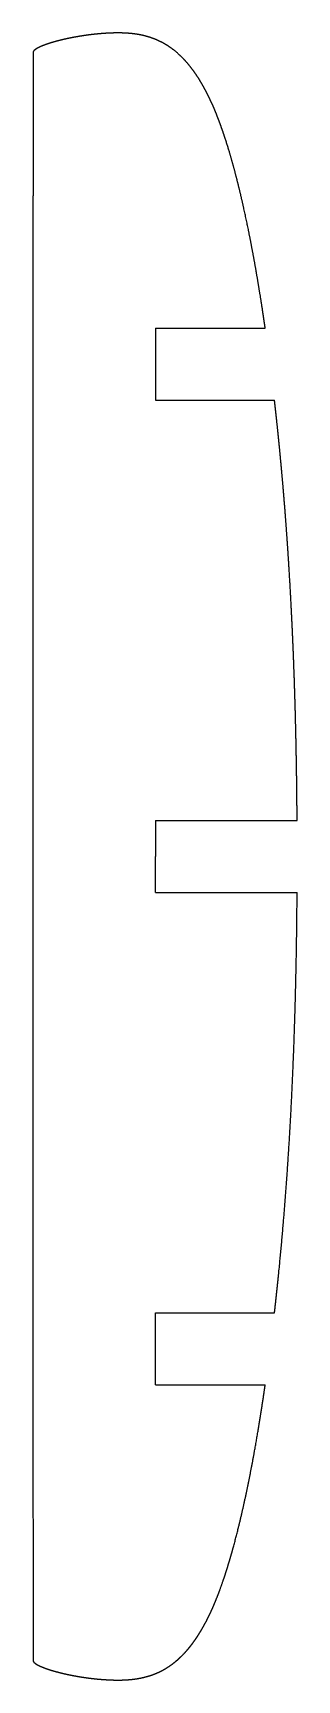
# Model space of a CAD drawing. Header units: metres. Extents: x 94.1 to 108.1, y -43.5 to 43.5.
import ezdxf

# ---------------------------------------------------------------- set-up
doc = ezdxf.new("R2010")
doc.units = ezdxf.units.M

msp = doc.modelspace()

# ---------------------------------------------------------------- linework, layer by layer
for p, q in [((100.591, 27.9, 1991), (106.387, 27.9, 1991)), ((100.591, 24.1, 1991), (106.877, 24.1, 1991)), ((100.591, 1.9, 1991), (108.073, 1.9, 1991)), ((100.591, -1.9, 1991), (108.073, -1.9, 1991)), ((100.591, -24.1, 1991), (106.877, -24.1, 1991)), ((100.591, -27.9, 1991), (106.387, -27.9, 1991))]:
    msp.add_line(p, q)
for points, knots in [([(106.387, 27.9, 1991), (106.369, 28.025, 1991), (106.35, 28.15, 1991), (106.332, 28.275, 1991), (106.313, 28.4, 1991), (106.295, 28.525, 1991), (106.276, 28.65, 1991), (106.257, 28.775, 1991), (106.157, 29.428, 1991), (106.073, 29.956, 1991), (105.986, 30.483, 1991), (105.895, 31.009, 1991), (105.801, 31.535, 1991), (105.703, 32.059, 1991), (105.601, 32.584, 1991), (105.402, 33.564, 1991), (105.305, 34.02, 1991), (105.204, 34.476, 1991), (105.1, 34.93, 1991), (104.99, 35.384, 1991), (104.876, 35.836, 1991), (104.756, 36.287, 1991), (104.563, 36.967, 1991), (104.496, 37.199, 1991), (104.426, 37.43, 1991), (104.355, 37.66, 1991), (104.282, 37.889, 1991), (104.206, 38.118, 1991), (104.127, 38.345, 1991), (104.005, 38.683, 1991), (103.965, 38.793, 1991), (103.925, 38.9, 1991), (103.884, 39.006, 1991), (103.843, 39.111, 1991), (103.802, 39.213, 1991), (103.761, 39.314, 1991), (103.678, 39.512, 1991), (103.636, 39.61, 1991), (103.595, 39.705, 1991), (103.552, 39.799, 1991), (103.51, 39.891, 1991), (103.468, 39.981, 1991), (103.425, 40.07, 1991), (103.271, 40.383, 1991), (103.154, 40.606, 1991), (103.031, 40.826, 1991), (102.902, 41.042, 1991), (102.766, 41.253, 1991), (102.621, 41.459, 1991), (102.469, 41.659, 1991), (102.153, 42.033, 1991), (101.991, 42.208, 1991), (101.821, 42.375, 1991), (101.641, 42.532, 1991), (101.453, 42.678, 1991), (101.255, 42.811, 1991), (101.049, 42.93, 1991), (100.712, 43.096, 1991), (100.584, 43.153, 1991), (100.455, 43.204, 1991), (100.323, 43.25, 1991), (100.19, 43.292, 1991), (100.055, 43.328, 1991), (99.92, 43.359, 1991), (99.678, 43.406, 1991), (99.573, 43.424, 1991), (99.467, 43.439, 1991), (99.36, 43.452, 1991), (99.254, 43.463, 1991), (99.147, 43.471, 1991), (99.04, 43.478, 1991), (98.879, 43.484, 1991), (98.826, 43.486, 1991), (98.772, 43.488, 1991), (98.718, 43.488, 1991), (98.664, 43.489, 1991), (98.61, 43.489, 1991), (98.555, 43.489, 1991), (98.447, 43.488, 1991), (98.393, 43.487, 1991), (98.338, 43.485, 1991), (98.284, 43.484, 1991), (98.229, 43.482, 1991), (98.175, 43.479, 1991), (98.12, 43.477, 1991), (97.915, 43.466, 1991), (97.764, 43.456, 1991), (97.614, 43.444, 1991), (97.464, 43.43, 1991), (97.314, 43.414, 1991), (97.164, 43.397, 1991), (97.014, 43.377, 1991), (96.721, 43.335, 1991), (96.577, 43.313, 1991), (96.433, 43.289, 1991), (96.29, 43.263, 1991), (96.147, 43.236, 1991), (96.005, 43.207, 1991), (95.863, 43.176, 1991), (95.605, 43.116, 1991), (95.489, 43.088, 1991), (95.373, 43.058, 1991), (95.258, 43.027, 1991), (95.143, 42.994, 1991), (95.029, 42.959, 1991), (94.916, 42.923, 1991), (94.748, 42.863, 1991), (94.692, 42.843, 1991), (94.636, 42.821, 1991), (94.58, 42.799, 1991), (94.526, 42.776, 1991), (94.472, 42.751, 1991), (94.419, 42.726, 1991), (94.341, 42.684, 1991), (94.315, 42.67, 1991), (94.29, 42.655, 1991), (94.266, 42.64, 1991), (94.242, 42.624, 1991), (94.219, 42.608, 1991), (94.197, 42.59, 1991), (94.163, 42.559, 1991), (94.151, 42.546, 1991), (94.139, 42.532, 1991), (94.129, 42.518, 1991), (94.12, 42.503, 1991), (94.113, 42.488, 1991), (94.11, 42.473, 1991), (94.11, 42.457, 1991)], [0, 0, 0, 0, 0, 0, 0, 0, 0, 0.038539, 0.038539, 0.038539, 0.038539, 0.038539, 0.038539, 0.038539, 0.201322, 0.201322, 0.201322, 0.201322, 0.201322, 0.201322, 0.201322, 0.343583, 0.343583, 0.343583, 0.343583, 0.343583, 0.343583, 0.343583, 0.417118, 0.417118, 0.417118, 0.417118, 0.417118, 0.417118, 0.417118, 0.453166, 0.453166, 0.453166, 0.453166, 0.453166, 0.453166, 0.453166, 0.489213, 0.489213, 0.489213, 0.489213, 0.489213, 0.489213, 0.489213, 0.582812, 0.582812, 0.582812, 0.582812, 0.582812, 0.582812, 0.582812, 0.671633, 0.671633, 0.671633, 0.671633, 0.671633, 0.671633, 0.671633, 0.72381, 0.72381, 0.72381, 0.72381, 0.72381, 0.72381, 0.72381, 0.763961, 0.763961, 0.763961, 0.763961, 0.763961, 0.763961, 0.763961, 0.784129, 0.784129, 0.784129, 0.784129, 0.784129, 0.784129, 0.784129, 0.804298, 0.804298, 0.804298, 0.804298, 0.804298, 0.804298, 0.804298, 0.859939, 0.859939, 0.859939, 0.859939, 0.859939, 0.859939, 0.859939, 0.913687, 0.913687, 0.913687, 0.913687, 0.913687, 0.913687, 0.913687, 0.958074, 0.958074, 0.958074, 0.958074, 0.958074, 0.958074, 0.958074, 0.980712, 0.980712, 0.980712, 0.980712, 0.980712, 0.980712, 0.980712, 0.99218, 0.99218, 0.99218, 0.99218, 0.99218, 0.99218, 0.99218, 1, 1, 1, 1, 1, 1, 1, 1, 1]), ([(94.11, 42.457, 1991), (94.11, 42.457, 1991), (94.11, 42.457, 1991), (94.11, 42.457, 1991), (94.11, 42.457, 1991), (94.11, 42.457, 1991), (94.11, 42.457, 1991), (94.11, 42.457, 1991), (94.11, 42.456, 1991), (94.11, 42.455, 1991), (94.11, 42.454, 1991), (94.11, 42.451, 1991), (94.11, 42.447, 1991), (94.11, 42.441, 1991), (94.11, 42.434, 1991), (94.11, 42.408, 1991), (94.11, 42.383, 1991), (94.11, 42.354, 1991), (94.11, 42.321, 1991), (94.11, 42.286, 1991), (94.11, 42.249, 1991), (94.11, 42.212, 1991), (94.11, 42.139, 1991), (94.11, 42.105, 1991), (94.11, 42.069, 1991), (94.11, 42.034, 1991), (94.11, 41.998, 1991), (94.11, 41.962, 1991), (94.11, 41.926, 1991), (94.11, 41.837, 1991), (94.11, 41.784, 1991), (94.11, 41.731, 1991), (94.11, 41.677, 1991), (94.11, 41.623, 1991), (94.11, 41.57, 1991), (94.11, 41.516, 1991), (94.109, 41.34, 1991), (94.109, 41.219, 1991), (94.109, 41.096, 1991), (94.109, 40.974, 1991), (94.109, 40.851, 1991), (94.109, 40.729, 1991), (94.109, 40.606, 1991), (94.109, 40.397, 1991), (94.109, 40.307, 1991), (94.109, 40.215, 1991), (94.109, 40.12, 1991), (94.109, 40.022, 1991), (94.109, 39.921, 1991), (94.109, 39.816, 1991), (94.109, 39.655, 1991), (94.109, 39.6, 1991), (94.109, 39.545, 1991), (94.109, 39.488, 1991), (94.109, 39.431, 1991), (94.109, 39.374, 1991), (94.109, 39.315, 1991), (94.108, 39.182, 1991), (94.108, 39.108, 1991), (94.108, 39.034, 1991), (94.108, 38.961, 1991), (94.108, 38.887, 1991), (94.108, 38.814, 1991), (94.108, 38.74, 1991), (94.108, 38.326, 1991), (94.108, 37.985, 1991), (94.108, 37.645, 1991), (94.108, 37.304, 1991), (94.107, 36.963, 1991), (94.107, 36.622, 1991), (94.107, 36.281, 1991), (94.107, 35.291, 1991), (94.107, 34.641, 1991), (94.106, 33.991, 1991), (94.106, 33.34, 1991), (94.106, 32.69, 1991), (94.105, 32.04, 1991), (94.105, 31.39, 1991), (94.105, 30.121, 1991), (94.105, 29.503, 1991), (94.104, 28.885, 1991), (94.104, 28.267, 1991), (94.104, 27.648, 1991), (94.104, 27.03, 1991), (94.104, 26.412, 1991), (94.103, 24.907, 1991), (94.103, 24.021, 1991), (94.103, 23.135, 1991), (94.102, 22.248, 1991), (94.102, 21.362, 1991), (94.102, 20.476, 1991), (94.102, 19.589, 1991), (94.102, 17.455, 1991), (94.102, 16.206, 1991), (94.101, 14.958, 1991), (94.101, 13.71, 1991), (94.101, 12.461, 1991), (94.101, 11.213, 1991), (94.101, 9.965, 1991), (94.101, 8.249, 1991), (94.101, 7.78, 1991), (94.101, 7.311, 1991), (94.101, 6.842, 1991), (94.101, 6.374, 1991), (94.101, 5.905, 1991), (94.101, 5.437, 1991), (94.101, 4.812, 1991), (94.101, 4.659, 1991), (94.101, 4.509, 1991), (94.101, 4.362, 1991), (94.101, 4.218, 1991), (94.101, 4.078, 1991), (94.102, 3.941, 1991), (94.102, 3.673, 1991), (94.102, 3.543, 1991), (94.102, 3.417, 1991), (94.102, 3.293, 1991), (94.102, 3.174, 1991), (94.102, 3.057, 1991), (94.102, 2.944, 1991), (94.102, 2.656, 1991), (94.102, 2.478, 1991), (94.102, 2.301, 1991), (94.102, 2.123, 1991), (94.102, 1.945, 1991), (94.102, 1.768, 1991), (94.102, 1.591, 1991), (94.102, 1.322, 1991), (94.102, 1.229, 1991), (94.102, 1.137, 1991), (94.102, 1.045, 1991), (94.102, 0.952, 1991), (94.102, 0.861, 1991), (94.102, 0.769, 1991), (94.102, 0.631, 1991), (94.102, 0.583, 1991), (94.102, 0.535, 1991), (94.102, 0.488, 1991), (94.102, 0.44, 1991), (94.102, 0.394, 1991), (94.102, 0.348, 1991), (94.102, 0.279, 1991), (94.102, 0.256, 1991), (94.102, 0.233, 1991), (94.102, 0.21, 1991), (94.102, 0.188, 1991), (94.102, 0.166, 1991), (94.102, 0.146, 1991), (94.102, 0.111, 1991), (94.102, 0.097, 1991), (94.102, 0.084, 1991), (94.102, 0.072, 1991), (94.102, 0.06, 1991), (94.102, 0.05, 1991), (94.102, 0.04, 1991), (94.102, 0.02, 1991), (94.102, 0.01, 1991), (94.102, 0.004, 1991), (94.102, 0.001, 1991), (94.102, 0, 1991), (94.102, 0, 1991), (94.102, 0, 1991), (94.102, 0, 1991), (94.102, -0.001, 1991), (94.102, -0.002, 1991), (94.102, -0.004, 1991), (94.102, -0.008, 1991), (94.102, -0.014, 1991), (94.102, -0.022, 1991), (94.102, -0.049, 1991), (94.102, -0.074, 1991), (94.102, -0.103, 1991), (94.102, -0.136, 1991), (94.102, -0.172, 1991), (94.102, -0.208, 1991), (94.102, -0.245, 1991), (94.102, -0.318, 1991), (94.102, -0.353, 1991), (94.102, -0.388, 1991), (94.102, -0.423, 1991), (94.102, -0.459, 1991), (94.102, -0.495, 1991), (94.102, -0.531, 1991), (94.102, -0.62, 1991), (94.102, -0.673, 1991), (94.102, -0.726, 1991), (94.102, -0.78, 1991), (94.102, -0.834, 1991), (94.102, -0.888, 1991), (94.102, -0.941, 1991), (94.102, -1.117, 1991), (94.102, -1.239, 1991), (94.102, -1.361, 1991), (94.102, -1.483, 1991), (94.102, -1.606, 1991), (94.102, -1.728, 1991), (94.102, -1.851, 1991), (94.102, -2.061, 1991), (94.102, -2.15, 1991), (94.102, -2.242, 1991), (94.102, -2.337, 1991), (94.102, -2.435, 1991), (94.102, -2.537, 1991), (94.102, -2.641, 1991), (94.102, -2.802, 1991), (94.102, -2.857, 1991), (94.102, -2.912, 1991), (94.102, -2.969, 1991), (94.102, -3.026, 1991), (94.102, -3.084, 1991), (94.102, -3.142, 1991), (94.102, -3.276, 1991), (94.102, -3.349, 1991), (94.102, -3.423, 1991), (94.102, -3.496, 1991), (94.102, -3.57, 1991), (94.102, -3.644, 1991), (94.102, -3.717, 1991), (94.101, -4.131, 1991), (94.101, -4.472, 1991), (94.101, -4.813, 1991), (94.101, -5.153, 1991), (94.101, -5.494, 1991), (94.101, -5.835, 1991), (94.101, -6.176, 1991), (94.101, -7.167, 1991), (94.101, -7.817, 1991), (94.101, -8.467, 1991), (94.101, -9.117, 1991), (94.101, -9.767, 1991), (94.101, -10.418, 1991), (94.101, -11.068, 1991), (94.101, -12.337, 1991), (94.101, -12.955, 1991), (94.101, -13.573, 1991), (94.101, -14.191, 1991), (94.101, -14.809, 1991), (94.101, -15.428, 1991), (94.102, -16.046, 1991), (94.102, -17.55, 1991), (94.102, -18.437, 1991), (94.102, -19.323, 1991), (94.102, -20.209, 1991), (94.102, -21.096, 1991), (94.102, -21.982, 1991), (94.103, -22.869, 1991), (94.103, -25.003, 1991), (94.103, -26.252, 1991), (94.104, -27.5, 1991), (94.104, -28.748, 1991), (94.105, -29.996, 1991), (94.105, -31.244, 1991), (94.106, -32.492, 1991), (94.106, -34.209, 1991), (94.107, -34.677, 1991), (94.107, -35.146, 1991), (94.107, -35.615, 1991), (94.107, -36.084, 1991), (94.107, -36.552, 1991), (94.108, -37.021, 1991), (94.108, -37.645, 1991), (94.108, -37.799, 1991), (94.108, -37.949, 1991), (94.108, -38.096, 1991), (94.108, -38.239, 1991), (94.108, -38.38, 1991), (94.108, -38.517, 1991), (94.108, -38.784, 1991), (94.108, -38.914, 1991), (94.108, -39.041, 1991), (94.108, -39.164, 1991), (94.109, -39.284, 1991), (94.109, -39.4, 1991), (94.109, -39.513, 1991), (94.109, -39.801, 1991), (94.109, -39.979, 1991), (94.109, -40.157, 1991), (94.109, -40.334, 1991), (94.109, -40.512, 1991), (94.109, -40.689, 1991), (94.109, -40.866, 1991), (94.109, -41.135, 1991), (94.109, -41.228, 1991), (94.109, -41.32, 1991), (94.109, -41.413, 1991), (94.11, -41.505, 1991), (94.11, -41.596, 1991), (94.11, -41.688, 1991), (94.11, -41.827, 1991), (94.11, -41.874, 1991), (94.11, -41.922, 1991), (94.11, -41.97, 1991), (94.11, -42.017, 1991), (94.11, -42.063, 1991), (94.11, -42.109, 1991), (94.11, -42.178, 1991), (94.11, -42.201, 1991), (94.11, -42.224, 1991), (94.11, -42.247, 1991), (94.11, -42.269, 1991), (94.11, -42.291, 1991), (94.11, -42.312, 1991), (94.11, -42.346, 1991), (94.11, -42.36, 1991), (94.11, -42.373, 1991), (94.11, -42.385, 1991), (94.11, -42.397, 1991), (94.11, -42.408, 1991), (94.11, -42.417, 1991), (94.11, -42.431, 1991), (94.11, -42.436, 1991), (94.11, -42.44, 1991), (94.11, -42.444, 1991), (94.11, -42.447, 1991), (94.11, -42.449, 1991), (94.11, -42.451, 1991), (94.11, -42.454, 1991), (94.11, -42.454, 1991), (94.11, -42.455, 1991), (94.11, -42.455, 1991), (94.11, -42.456, 1991), (94.11, -42.456, 1991), (94.11, -42.456, 1991), (94.11, -42.457, 1991), (94.11, -42.457, 1991), (94.11, -42.457, 1991), (94.11, -42.457, 1991), (94.11, -42.457, 1991), (94.11, -42.457, 1991), (94.11, -42.457, 1991), (94.11, -42.457, 1991)], [0, 0, 0, 0, 0, 0, 0, 0, 0, 0.001123, 0.001123, 0.001123, 0.001123, 0.001123, 0.001123, 0.001123, 0.003511, 0.003511, 0.003511, 0.003511, 0.003511, 0.003511, 0.003511, 0.008548, 0.008548, 0.008548, 0.008548, 0.008548, 0.008548, 0.008548, 0.013019, 0.013019, 0.013019, 0.013019, 0.013019, 0.013019, 0.013019, 0.019504, 0.019504, 0.019504, 0.019504, 0.019504, 0.019504, 0.019504, 0.034053, 0.034053, 0.034053, 0.034053, 0.034053, 0.034053, 0.034053, 0.044266, 0.044266, 0.044266, 0.044266, 0.044266, 0.044266, 0.044266, 0.049372, 0.049372, 0.049372, 0.049372, 0.049372, 0.049372, 0.049372, 0.055676, 0.055676, 0.055676, 0.055676, 0.055676, 0.055676, 0.055676, 0.084816, 0.084816, 0.084816, 0.084816, 0.084816, 0.084816, 0.084816, 0.140348, 0.140348, 0.140348, 0.140348, 0.140348, 0.140348, 0.140348, 0.193125, 0.193125, 0.193125, 0.193125, 0.193125, 0.193125, 0.193125, 0.268786, 0.268786, 0.268786, 0.268786, 0.268786, 0.268786, 0.268786, 0.375352, 0.375352, 0.375352, 0.375352, 0.375352, 0.375352, 0.375352, 0.415406, 0.415406, 0.415406, 0.415406, 0.415406, 0.415406, 0.415406, 0.428771, 0.428771, 0.428771, 0.428771, 0.428771, 0.428771, 0.428771, 0.442138, 0.442138, 0.442138, 0.442138, 0.442138, 0.442138, 0.442138, 0.463796, 0.463796, 0.463796, 0.463796, 0.463796, 0.463796, 0.463796, 0.475189, 0.475189, 0.475189, 0.475189, 0.475189, 0.475189, 0.475189, 0.481241, 0.481241, 0.481241, 0.481241, 0.481241, 0.481241, 0.481241, 0.484422, 0.484422, 0.484422, 0.484422, 0.484422, 0.484422, 0.484422, 0.486738, 0.486738, 0.486738, 0.486738, 0.486738, 0.486738, 0.486738, 0.490318, 0.490318, 0.490318, 0.490318, 0.490318, 0.490318, 0.490318, 0.493168, 0.493168, 0.493168, 0.493168, 0.493168, 0.493168, 0.493168, 0.498411, 0.498411, 0.498411, 0.498411, 0.498411, 0.498411, 0.498411, 0.503064, 0.503064, 0.503064, 0.503064, 0.503064, 0.503064, 0.503064, 0.509814, 0.509814, 0.509814, 0.509814, 0.509814, 0.509814, 0.509814, 0.524957, 0.524957, 0.524957, 0.524957, 0.524957, 0.524957, 0.524957, 0.535586, 0.535586, 0.535586, 0.535586, 0.535586, 0.535586, 0.535586, 0.540901, 0.540901, 0.540901, 0.540901, 0.540901, 0.540901, 0.540901, 0.547463, 0.547463, 0.547463, 0.547463, 0.547463, 0.547463, 0.547463, 0.577791, 0.577791, 0.577791, 0.577791, 0.577791, 0.577791, 0.577791, 0.635589, 0.635589, 0.635589, 0.635589, 0.635589, 0.635589, 0.635589, 0.69052, 0.69052, 0.69052, 0.69052, 0.69052, 0.69052, 0.69052, 0.769265, 0.769265, 0.769265, 0.769265, 0.769265, 0.769265, 0.769265, 0.88017, 0.88017, 0.88017, 0.88017, 0.88017, 0.88017, 0.88017, 0.921855, 0.921855, 0.921855, 0.921855, 0.921855, 0.921855, 0.921855, 0.935763, 0.935763, 0.935763, 0.935763, 0.935763, 0.935763, 0.935763, 0.949674, 0.949674, 0.949674, 0.949674, 0.949674, 0.949674, 0.949674, 0.972213, 0.972213, 0.972213, 0.972213, 0.972213, 0.972213, 0.972213, 0.984071, 0.984071, 0.984071, 0.984071, 0.984071, 0.984071, 0.984071, 0.990369, 0.990369, 0.990369, 0.990369, 0.990369, 0.990369, 0.990369, 0.993679, 0.993679, 0.993679, 0.993679, 0.993679, 0.993679, 0.993679, 0.99609, 0.99609, 0.99609, 0.99609, 0.99609, 0.99609, 0.99609, 0.997791, 0.997791, 0.997791, 0.997791, 0.997791, 0.997791, 0.997791, 0.998551, 0.998551, 0.998551, 0.998551, 0.998551, 0.998551, 0.998551, 1, 1, 1, 1, 1, 1, 1, 1, 1]), ([(108.073, 1.9, 1991), (108.063, 3.508, 1991), (108.044, 5.115, 1991), (108.014, 6.722, 1991), (107.972, 8.329, 1991), (107.919, 9.936, 1991), (107.853, 11.542, 1991), (107.773, 13.148, 1991), (107.651, 15.207, 1991), (107.622, 15.66, 1991), (107.593, 16.114, 1991), (107.562, 16.568, 1991), (107.531, 17.022, 1991), (107.498, 17.475, 1991), (107.463, 17.929, 1991), (107.4, 18.725, 1991), (107.372, 19.068, 1991), (107.344, 19.411, 1991), (107.314, 19.754, 1991), (107.284, 20.097, 1991), (107.253, 20.44, 1991), (107.221, 20.782, 1991), (107.163, 21.398, 1991), (107.137, 21.665, 1991), (107.113, 21.902, 1991), (107.093, 22.1, 1991), (107.076, 22.269, 1991), (107.059, 22.436, 1991), (107.037, 22.647, 1991), (106.987, 23.108, 1991), (106.972, 23.249, 1991), (106.957, 23.391, 1991), (106.941, 23.533, 1991), (106.925, 23.675, 1991), (106.909, 23.817, 1991), (106.893, 23.958, 1991), (106.877, 24.1, 1991)], [0, 0, 0, 0, 0, 0, 0, 0, 0, 0.573485, 0.573485, 0.573485, 0.573485, 0.573485, 0.573485, 0.573485, 0.735712, 0.735712, 0.735712, 0.735712, 0.735712, 0.735712, 0.735712, 0.858502, 0.858502, 0.858502, 0.858502, 0.858502, 0.858502, 0.858502, 0.956402, 0.956402, 0.956402, 0.956402, 0.956402, 0.956402, 0.956402, 1, 1, 1, 1, 1, 1, 1, 1, 1]), ([(106.877, -24.1, 1991), (106.911, -23.805, 1991), (106.944, -23.51, 1991), (106.976, -23.215, 1991), (107.008, -22.919, 1991), (107.039, -22.624, 1991), (107.07, -22.329, 1991), (107.1, -22.033, 1991), (107.374, -19.267, 1991), (107.575, -16.791, 1991), (107.737, -14.312, 1991), (107.862, -11.832, 1991), (107.955, -9.349, 1991), (108.019, -6.867, 1991), (108.058, -4.383, 1991), (108.073, -1.9, 1991)], [0, 0, 0, 0, 0, 0, 0, 0, 0, 0.10681, 0.10681, 0.10681, 0.10681, 0.10681, 0.10681, 0.10681, 1, 1, 1, 1, 1, 1, 1, 1, 1]), ([(94.11, -42.457, 1991), (94.11, -42.49, 1991), (94.126, -42.522, 1991), (94.15, -42.552, 1991), (94.18, -42.579, 1991), (94.212, -42.604, 1991), (94.246, -42.627, 1991), (94.28, -42.649, 1991), (94.358, -42.694, 1991), (94.401, -42.717, 1991), (94.444, -42.738, 1991), (94.489, -42.759, 1991), (94.534, -42.778, 1991), (94.579, -42.798, 1991), (94.625, -42.816, 1991), (94.798, -42.883, 1991), (94.928, -42.928, 1991), (95.06, -42.97, 1991), (95.192, -43.009, 1991), (95.326, -43.046, 1991), (95.46, -43.081, 1991), (95.595, -43.114, 1991), (95.872, -43.178, 1991), (96.014, -43.209, 1991), (96.157, -43.238, 1991), (96.3, -43.265, 1991), (96.443, -43.291, 1991), (96.587, -43.315, 1991), (96.731, -43.337, 1991), (96.964, -43.37, 1991), (97.054, -43.382, 1991), (97.143, -43.394, 1991), (97.233, -43.404, 1991), (97.322, -43.414, 1991), (97.412, -43.424, 1991), (97.501, -43.433, 1991), (97.658, -43.447, 1991), (97.724, -43.452, 1991), (97.791, -43.457, 1991), (97.858, -43.462, 1991), (97.925, -43.466, 1991), (97.991, -43.47, 1991), (98.058, -43.474, 1991), (98.179, -43.48, 1991), (98.234, -43.482, 1991), (98.288, -43.484, 1991), (98.342, -43.486, 1991), (98.397, -43.487, 1991), (98.451, -43.488, 1991), (98.506, -43.489, 1991), (98.721, -43.49, 1991), (98.882, -43.487, 1991), (99.043, -43.481, 1991), (99.204, -43.47, 1991), (99.364, -43.455, 1991), (99.524, -43.434, 1991), (99.683, -43.407, 1991), (99.971, -43.347, 1991), (100.1, -43.316, 1991), (100.229, -43.28, 1991), (100.356, -43.24, 1991), (100.481, -43.194, 1991), (100.605, -43.144, 1991), (100.727, -43.09, 1991), (101.018, -42.946, 1991), (101.184, -42.852, 1991), (101.345, -42.749, 1991), (101.501, -42.637, 1991), (101.651, -42.517, 1991), (101.795, -42.391, 1991), (101.933, -42.258, 1991), (102.169, -42.012, 1991), (102.269, -41.901, 1991), (102.366, -41.787, 1991), (102.46, -41.669, 1991), (102.55, -41.55, 1991), (102.638, -41.428, 1991), (102.723, -41.304, 1991), (102.865, -41.087, 1991), (102.925, -40.993, 1991), (102.984, -40.896, 1991), (103.043, -40.796, 1991), (103.102, -40.693, 1991), (103.16, -40.588, 1991), (103.218, -40.479, 1991), (103.305, -40.313, 1991), (103.334, -40.256, 1991), (103.362, -40.199, 1991), (103.391, -40.141, 1991), (103.419, -40.083, 1991), (103.448, -40.023, 1991), (103.476, -39.963, 1991), (103.539, -39.829, 1991), (103.572, -39.755, 1991), (103.606, -39.68, 1991), (103.638, -39.606, 1991), (103.671, -39.531, 1991), (103.702, -39.456, 1991), (103.734, -39.381, 1991), (103.855, -39.085, 1991), (103.942, -38.862, 1991), (104.025, -38.639, 1991), (104.105, -38.414, 1991), (104.183, -38.188, 1991), (104.258, -37.961, 1991), (104.331, -37.734, 1991), (104.483, -37.24, 1991), (104.563, -36.974, 1991), (104.639, -36.707, 1991), (104.714, -36.44, 1991), (104.786, -36.172, 1991), (104.856, -35.903, 1991), (104.924, -35.634, 1991), (105.141, -34.752, 1991), (105.282, -34.138, 1991), (105.416, -33.522, 1991), (105.542, -32.904, 1991), (105.663, -32.285, 1991), (105.778, -31.665, 1991), (105.888, -31.045, 1991), (106.046, -30.108, 1991), (106.098, -29.793, 1991), (106.149, -29.478, 1991), (106.198, -29.163, 1991), (106.247, -28.847, 1991), (106.295, -28.532, 1991), (106.341, -28.216, 1991), (106.387, -27.9, 1991)], [0, 0, 0, 0, 0, 0, 0, 0, 0, 0.0043203, 0.0043203, 0.0043203, 0.0043203, 0.0043203, 0.0043203, 0.0043203, 0.0091347, 0.0091347, 0.0091347, 0.0091347, 0.0091347, 0.0091347, 0.0091347, 0.022406, 0.022406, 0.022406, 0.022406, 0.022406, 0.022406, 0.022406, 0.0362548, 0.0362548, 0.0362548, 0.0362548, 0.0362548, 0.0362548, 0.0362548, 0.0448089, 0.0448089, 0.0448089, 0.0448089, 0.0448089, 0.0448089, 0.0448089, 0.0511474, 0.0511474, 0.0511474, 0.0511474, 0.0511474, 0.0511474, 0.0511474, 0.0563121, 0.0563121, 0.0563121, 0.0563121, 0.0563121, 0.0563121, 0.0563121, 0.0715914, 0.0715914, 0.0715914, 0.0715914, 0.0715914, 0.0715914, 0.0715914, 0.0842394, 0.0842394, 0.0842394, 0.0842394, 0.0842394, 0.0842394, 0.0842394, 0.1023236, 0.1023236, 0.1023236, 0.1023236, 0.1023236, 0.1023236, 0.1023236, 0.1164552, 0.1164552, 0.1164552, 0.1164552, 0.1164552, 0.1164552, 0.1164552, 0.1267816, 0.1267816, 0.1267816, 0.1267816, 0.1267816, 0.1267816, 0.1267816, 0.1319448, 0.1319448, 0.1319448, 0.1319448, 0.1319448, 0.1319448, 0.1319448, 0.1382116, 0.1382116, 0.1382116, 0.1382116, 0.1382116, 0.1382116, 0.1382116, 0.1565746, 0.1565746, 0.1565746, 0.1565746, 0.1565746, 0.1565746, 0.1565746, 0.1779129, 0.1779129, 0.1779129, 0.1779129, 0.1779129, 0.1779129, 0.1779129, 0.2263281, 0.2263281, 0.2263281, 0.2263281, 0.2263281, 0.2263281, 0.2263281, 0.2508374, 0.2508374, 0.2508374, 0.2508374, 0.2508374, 0.2508374, 0.2508374, 0.2508374, 0.2508374])]:
    msp.add_open_spline(points, degree=8, knots=knots)
for points in [[(100.591, 27.9, 1991), (100.591, 24.1, 1991)], [(100.591, 1.9, 1991), (100.591, 0, 1991)], [(100.591, -1.9, 1991), (100.591, 0, 1991)], [(100.591, -27.9, 1991), (100.591, -24.1, 1991)]]:
    msp.add_open_spline(points, degree=1)

doc.saveas('drawing.dxf')
